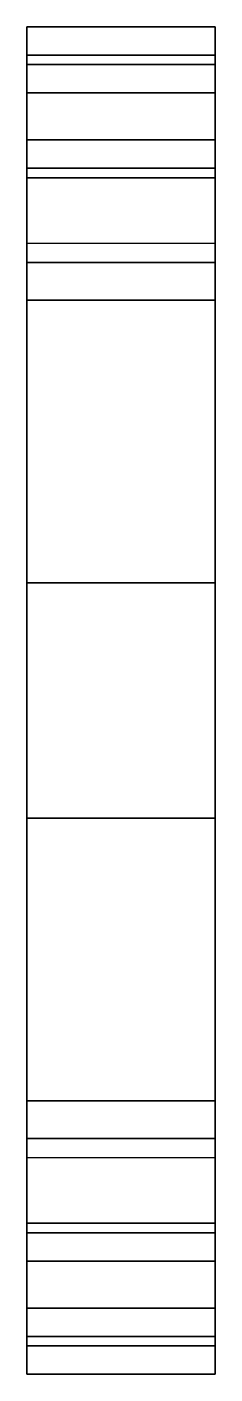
# Model space of a CAD drawing. Extents: x -0.7 to 0.7, y 0.82 to 2.25.
# Drawn here: x -0.7 to -0.5, y 0.82 to 2.25 of the extents above.
import ezdxf

# ---------------------------------------------------------------- set-up
doc = ezdxf.new("R2010")
doc.units = 0
doc.layers.add('TRACKS', color=3, linetype='CONTINUOUS')

msp = doc.modelspace()

# ---------------------------------------------------------------- linework, layer by layer
at = {"layer": 'TRACKS'}
for points in [[(-0.7, 2.18, 0.37), (-0.7, 2.22, 0.38), (-0.7, 2.25, 0.28), (-0.7, 2.21, 0.26)], [(-0.7, 2.25, 0.28), (-0.7, 2.22, 0.38), (-0.5, 2.22, 0.38), (-0.5, 2.25, 0.28)], [(-0.7, 2.21, 0.26), (-0.7, 2.25, 0.28), (-0.7, 2.25, 0.19), (-0.7, 2.21, 0.21)], [(-0.7, 2.25, 0.19), (-0.7, 2.25, 0.28), (-0.5, 2.25, 0.28), (-0.5, 2.25, 0.19)], [(-0.7, 2.21, 0.21), (-0.7, 2.25, 0.19), (-0.7, 2.22, 0.09), (-0.7, 2.18, 0.11)], [(-0.7, 2.22, 0.09), (-0.7, 2.25, 0.19), (-0.5, 2.25, 0.19), (-0.5, 2.22, 0.09)], [(-0.5, 2.25, 0.28), (-0.5, 2.22, 0.38), (-0.5, 2.18, 0.37), (-0.5, 2.21, 0.26)], [(-0.5, 2.25, 0.19), (-0.5, 2.25, 0.28), (-0.5, 2.21, 0.26), (-0.5, 2.21, 0.21)], [(-0.5, 2.22, 0.09), (-0.5, 2.25, 0.19), (-0.5, 2.21, 0.21), (-0.5, 2.18, 0.11)], [(-0.7, 2.09, 0.46), (-0.7, 2.13, 0.49), (-0.7, 2.22, 0.38), (-0.7, 2.18, 0.37)], [(-0.7, 2.22, 0.38), (-0.7, 2.13, 0.49), (-0.5, 2.13, 0.49), (-0.5, 2.22, 0.38)], [(-0.7, 2.18, 0.11), (-0.7, 2.22, 0.09), (-0.7, 2.13, -0.01), (-0.7, 2.1, 0.02)], [(-0.7, 2.13, -0.01), (-0.7, 2.22, 0.09), (-0.5, 2.22, 0.09), (-0.5, 2.13, -0.01)], [(-0.5, 2.22, 0.38), (-0.5, 2.13, 0.49), (-0.5, 2.09, 0.46), (-0.5, 2.18, 0.37)], [(-0.5, 2.13, -0.01), (-0.5, 2.22, 0.09), (-0.5, 2.18, 0.11), (-0.5, 2.1, 0.02)], [(-0.5, 2.21, 0.26), (-0.5, 2.18, 0.37), (-0.7, 2.18, 0.37), (-0.7, 2.21, 0.26)], [(-0.5, 2.21, 0.21), (-0.5, 2.21, 0.26), (-0.7, 2.21, 0.26), (-0.7, 2.21, 0.21)], [(-0.5, 2.18, 0.11), (-0.5, 2.21, 0.21), (-0.7, 2.21, 0.21), (-0.7, 2.18, 0.11)], [(-0.5, 2.18, 0.37), (-0.5, 2.09, 0.46), (-0.7, 2.09, 0.46), (-0.7, 2.18, 0.37)], [(-0.5, 2.1, 0.02), (-0.5, 2.18, 0.11), (-0.7, 2.18, 0.11), (-0.7, 2.1, 0.02)], [(-0.7, 1.96, 0.49), (-0.7, 1.96, 0.54), (-0.7, 2.13, 0.49), (-0.7, 2.09, 0.46)], [(-0.7, 2.13, 0.49), (-0.7, 1.96, 0.54), (-0.5, 1.96, 0.54), (-0.5, 2.13, 0.49)], [(-0.7, 2.1, 0.02), (-0.7, 2.13, -0.01), (-0.7, 2.02, -0.04), (-0.7, 2, -0.01)], [(-0.7, 2.02, -0.04), (-0.7, 2.13, -0.01), (-0.5, 2.13, -0.01), (-0.5, 2.02, -0.04)], [(-0.5, 2.13, 0.49), (-0.5, 1.96, 0.54), (-0.5, 1.96, 0.49), (-0.5, 2.09, 0.46)], [(-0.5, 2.02, -0.04), (-0.5, 2.13, -0.01), (-0.5, 2.1, 0.02), (-0.5, 2, -0.01)], [(-0.5, 2, -0.01), (-0.5, 2.1, 0.02), (-0.7, 2.1, 0.02), (-0.7, 2, -0.01)], [(-0.5, 2.09, 0.46), (-0.5, 1.96, 0.49), (-0.7, 1.96, 0.49), (-0.7, 2.09, 0.46)], [(-0.7, 2.02, -0.04), (-0.7, 1.05, -0.04), (-0.7, 1.07, -0.01), (-0.7, 2, -0.01)], [(-0.5, 1.07, -0.01), (-0.5, 1.05, -0.04), (-0.5, 2.02, -0.04), (-0.5, 2, -0.01)], [(-0.7, 2, -0.01), (-0.7, 1.07, -0.01), (-0.5, 1.07, -0.01), (-0.5, 2, -0.01)], [(-0.7, 1.66, 0.44), (-0.7, 1.66, 0.49), (-0.7, 1.96, 0.54), (-0.7, 1.96, 0.49)], [(-0.7, 1.96, 0.54), (-0.7, 1.66, 0.49), (-0.5, 1.66, 0.49), (-0.5, 1.96, 0.54)], [(-0.5, 1.96, 0.49), (-0.5, 1.66, 0.44), (-0.7, 1.66, 0.44), (-0.7, 1.96, 0.49)], [(-0.5, 1.96, 0.54), (-0.5, 1.66, 0.49), (-0.5, 1.66, 0.44), (-0.5, 1.96, 0.49)], [(-0.7, 1.41, 0.49), (-0.7, 1.66, 0.49), (-0.7, 1.66, 0.44), (-0.7, 1.41, 0.44)], [(-0.5, 1.41, 0.49), (-0.5, 1.66, 0.49), (-0.7, 1.66, 0.49), (-0.7, 1.41, 0.49)], [(-0.7, 1.41, 0.44), (-0.7, 1.66, 0.44), (-0.5, 1.66, 0.44), (-0.5, 1.41, 0.44)], [(-0.5, 1.66, 0.44), (-0.5, 1.66, 0.49), (-0.5, 1.41, 0.49), (-0.5, 1.41, 0.44)], [(-0.5, 1.11, 0.54), (-0.5, 1.41, 0.49), (-0.7, 1.41, 0.49), (-0.7, 1.11, 0.54)], [(-0.7, 1.11, 0.54), (-0.7, 1.41, 0.49), (-0.7, 1.41, 0.44), (-0.7, 1.11, 0.49)], [(-0.7, 1.11, 0.49), (-0.7, 1.41, 0.44), (-0.5, 1.41, 0.44), (-0.5, 1.11, 0.49)], [(-0.5, 1.41, 0.44), (-0.5, 1.41, 0.49), (-0.5, 1.11, 0.54), (-0.5, 1.11, 0.49)], [(-0.7, 0.94, 0.49), (-0.7, 1.11, 0.54), (-0.7, 1.11, 0.49), (-0.7, 0.98, 0.46)], [(-0.5, 0.94, 0.49), (-0.5, 1.11, 0.54), (-0.7, 1.11, 0.54), (-0.7, 0.94, 0.49)], [(-0.7, 0.98, 0.46), (-0.7, 1.11, 0.49), (-0.5, 1.11, 0.49), (-0.5, 0.98, 0.46)], [(-0.5, 1.11, 0.49), (-0.5, 1.11, 0.54), (-0.5, 0.94, 0.49), (-0.5, 0.98, 0.46)], [(-0.7, 1.05, -0.04), (-0.7, 0.94, -0.01), (-0.7, 0.97, 0.02), (-0.7, 1.07, -0.01)], [(-0.7, 1.07, -0.01), (-0.7, 0.97, 0.02), (-0.5, 0.97, 0.02), (-0.5, 1.07, -0.01)], [(-0.5, 0.97, 0.02), (-0.5, 0.94, -0.01), (-0.5, 1.05, -0.04), (-0.5, 1.07, -0.01)], [(-0.5, 1.05, -0.04), (-0.5, 0.94, -0.01), (-0.7, 0.94, -0.01), (-0.7, 1.05, -0.04)], [(-0.7, 0.85, 0.38), (-0.7, 0.94, 0.49), (-0.7, 0.98, 0.46), (-0.7, 0.89, 0.37)], [(-0.7, 0.89, 0.37), (-0.7, 0.98, 0.46), (-0.5, 0.98, 0.46), (-0.5, 0.89, 0.37)], [(-0.5, 0.98, 0.46), (-0.5, 0.94, 0.49), (-0.5, 0.85, 0.38), (-0.5, 0.89, 0.37)], [(-0.7, 0.97, 0.02), (-0.7, 0.89, 0.11), (-0.5, 0.89, 0.11), (-0.5, 0.97, 0.02)], [(-0.7, 0.94, -0.01), (-0.7, 0.85, 0.09), (-0.7, 0.89, 0.11), (-0.7, 0.97, 0.02)], [(-0.5, 0.89, 0.11), (-0.5, 0.85, 0.09), (-0.5, 0.94, -0.01), (-0.5, 0.97, 0.02)], [(-0.5, 0.94, -0.01), (-0.5, 0.85, 0.09), (-0.7, 0.85, 0.09), (-0.7, 0.94, -0.01)], [(-0.5, 0.85, 0.38), (-0.5, 0.94, 0.49), (-0.7, 0.94, 0.49), (-0.7, 0.85, 0.38)], [(-0.7, 0.89, 0.11), (-0.7, 0.86, 0.21), (-0.5, 0.86, 0.21), (-0.5, 0.89, 0.11)], [(-0.7, 0.85, 0.09), (-0.7, 0.82, 0.19), (-0.7, 0.86, 0.21), (-0.7, 0.89, 0.11)], [(-0.7, 0.82, 0.28), (-0.7, 0.85, 0.38), (-0.7, 0.89, 0.37), (-0.7, 0.86, 0.26)], [(-0.7, 0.86, 0.26), (-0.7, 0.89, 0.37), (-0.5, 0.89, 0.37), (-0.5, 0.86, 0.26)], [(-0.5, 0.86, 0.21), (-0.5, 0.82, 0.19), (-0.5, 0.85, 0.09), (-0.5, 0.89, 0.11)], [(-0.5, 0.89, 0.37), (-0.5, 0.85, 0.38), (-0.5, 0.82, 0.28), (-0.5, 0.86, 0.26)], [(-0.7, 0.82, 0.19), (-0.7, 0.82, 0.28), (-0.7, 0.86, 0.26), (-0.7, 0.86, 0.21)], [(-0.7, 0.86, 0.21), (-0.7, 0.86, 0.26), (-0.5, 0.86, 0.26), (-0.5, 0.86, 0.21)], [(-0.5, 0.86, 0.26), (-0.5, 0.82, 0.28), (-0.5, 0.82, 0.19), (-0.5, 0.86, 0.21)], [(-0.5, 0.85, 0.09), (-0.5, 0.82, 0.19), (-0.7, 0.82, 0.19), (-0.7, 0.85, 0.09)], [(-0.5, 0.82, 0.28), (-0.5, 0.85, 0.38), (-0.7, 0.85, 0.38), (-0.7, 0.82, 0.28)], [(-0.5, 0.82, 0.19), (-0.5, 0.82, 0.28), (-0.7, 0.82, 0.28), (-0.7, 0.82, 0.19)]]:
    msp.add_3dface(points, dxfattribs=at)

doc.saveas('drawing.dxf')
